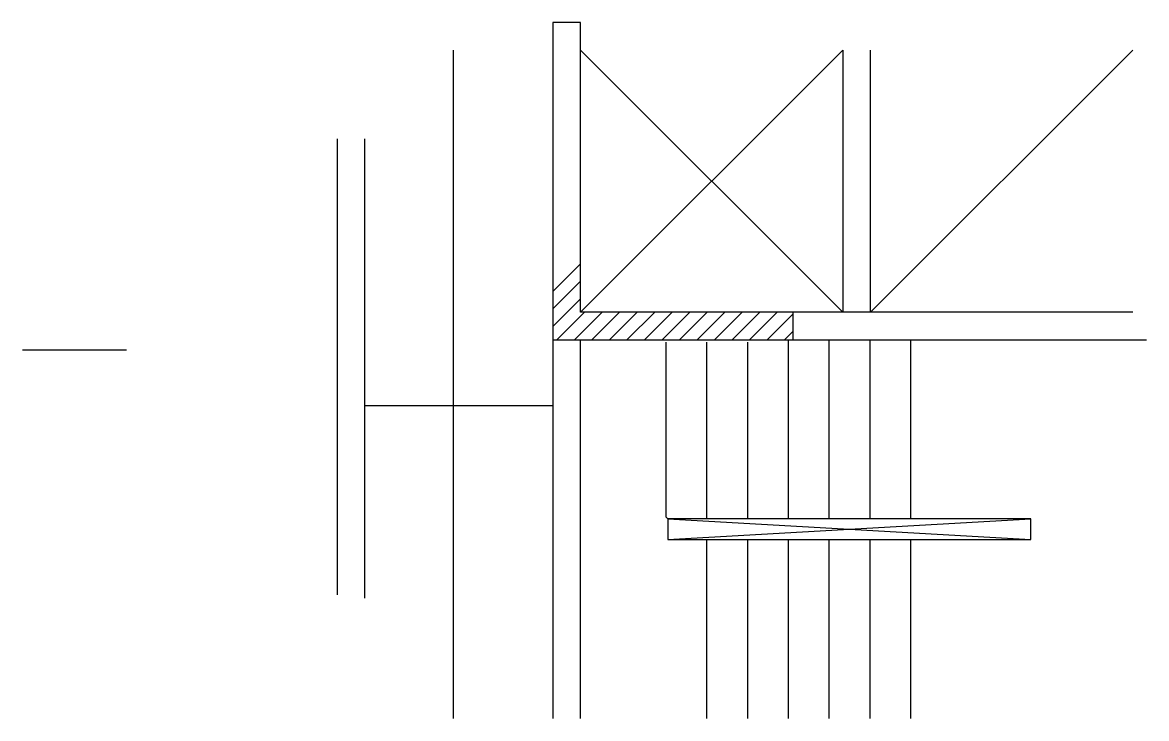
# Model space of a CAD drawing. Header units: metres. Extents: x 4817 to 5589, y 1505 to 1983.
import ezdxf

# ---------------------------------------------------------------- set-up
doc = ezdxf.new("R2010")
doc.units = ezdxf.units.M
for name, color, linetype in [('1', 7, 'Continuous'), ('3', 7, 'Continuous'), ('7', 7, 'Continuous'), ('9', 7, 'Continuous'), ('Painéis', 7, 'Continuous')]:
    doc.layers.add(name, color=color, linetype=linetype)

msp = doc.modelspace()

# ---------------------------------------------------------------- linework, layer by layer
at = {"layer": '1', "color": 7, "lineweight": 25}
for p, q in [((5200.47, 1784.12), (5380.47, 1964.12)), ((5200.47, 1964.12), (5380.47, 1784.12)), ((5200.47, 1784.12), (5380.47, 1964.12)), ((5200.47, 1964.12), (5380.47, 1784.12)), ((5399.47, 1784.12), (5579.47, 1964.12)), ((5399.47, 1784.12), (5579.47, 1964.12))]:
    msp.add_line(p, q, dxfattribs=at)
at = {"layer": '3', "color": 7, "lineweight": 25}
for p, q in [((5181.47, 1798.38), (5200.47, 1817.38)), ((5181.47, 1786.36), (5200.47, 1805.36)), ((5181.47, 1774.34), (5200.47, 1793.34)), ((5184.28, 1765.12), (5203.28, 1784.12)), ((5196.3, 1765.12), (5215.3, 1784.12)), ((5208.32, 1765.12), (5227.32, 1784.12)), ((5220.34, 1765.12), (5239.34, 1784.12)), ((5232.36, 1765.12), (5251.36, 1784.12)), ((5244.38, 1765.12), (5263.38, 1784.12)), ((5256.4, 1765.12), (5275.4, 1784.12)), ((5268.42, 1765.12), (5287.42, 1784.12)), ((5280.44, 1765.12), (5299.44, 1784.12)), ((5292.46, 1765.12), (5311.46, 1784.12)), ((5304.49, 1765.12), (5323.49, 1784.12)), ((5316.51, 1765.12), (5335.51, 1784.12)), ((5328.53, 1765.12), (5346.47, 1783.06)), ((5340.55, 1765.12), (5346.47, 1771.04)), ((4817.42, 1758.24), (4888.85, 1758.24))]:
    msp.add_line(p, q, dxfattribs=at)
for points in [[(5380.47, 1964.12), (5380.47, 1784.12)], [(5399.47, 1784.12), (5399.47, 1964.12)], [(5033.47, 1903.12), (5033.47, 1590.12)], [(5052.47, 1587.84), (5052.47, 1903.12)], [(5380.47, 1784.12), (5346.47, 1784.12)], [(5399.47, 1784.12), (5380.47, 1784.12)], [(5579.47, 1784.12), (5399.47, 1784.12)], [(5181.47, 1765.12), (5181.47, 1505.12)], [(5200.47, 1505.12), (5200.47, 1765.12)], [(5346.47, 1765.12), (5389.97, 1765.12)], [(5389.97, 1765.12), (5588.97, 1765.12)]]:
    msp.add_lwpolyline(points, dxfattribs=at)
at = {"layer": '7', "color": 7, "lineweight": 25}
msp.add_lwpolyline([(5181.47, 1765.12), (5346.47, 1765.12), (5346.47, 1784.12), (5200.47, 1784.12), (5200.47, 1983.12), (5181.47, 1983.12), (5181.47, 1765.12)], dxfattribs=at)
at = {"layer": '9', "color": 7, "lineweight": 25}
for p, q in [((5258.97, 1763.62), (5258.97, 1643.62)), ((5286.97, 1763.62), (5286.97, 1642.12)), ((5314.97, 1763.62), (5314.97, 1642.12)), ((5342.97, 1765.12), (5342.97, 1642.12)), ((5370.97, 1765.12), (5370.97, 1642.12)), ((5398.97, 1765.12), (5398.97, 1642.12)), ((5426.97, 1765.12), (5426.97, 1642.12)), ((5260.47, 1642.12), (5258.97, 1643.62)), ((5260.47, 1642.12), (5509.47, 1628.12)), ((5260.47, 1628.12), (5509.47, 1642.12)), ((5286.97, 1628.12), (5286.97, 1505.12)), ((5314.97, 1628.12), (5314.97, 1505.12)), ((5342.97, 1628.12), (5342.97, 1505.12)), ((5370.97, 1628.12), (5370.97, 1505.12)), ((5398.97, 1628.12), (5398.97, 1505.12)), ((5426.97, 1628.12), (5426.97, 1505.12))]:
    msp.add_line(p, q, dxfattribs=at)
msp.add_lwpolyline([(5260.47, 1628.12), (5509.47, 1628.12), (5509.47, 1642.12), (5260.47, 1642.12), (5260.47, 1628.12)], dxfattribs=at)
at = {"layer": 'Painéis', "color": 7, "lineweight": 25}
for p, q in [((5112.97, 1964.07), (5112.97, 1505.07)), ((5052.47, 1720.07), (5181.47, 1720.07))]:
    msp.add_line(p, q, dxfattribs=at)

doc.saveas('drawing.dxf')
